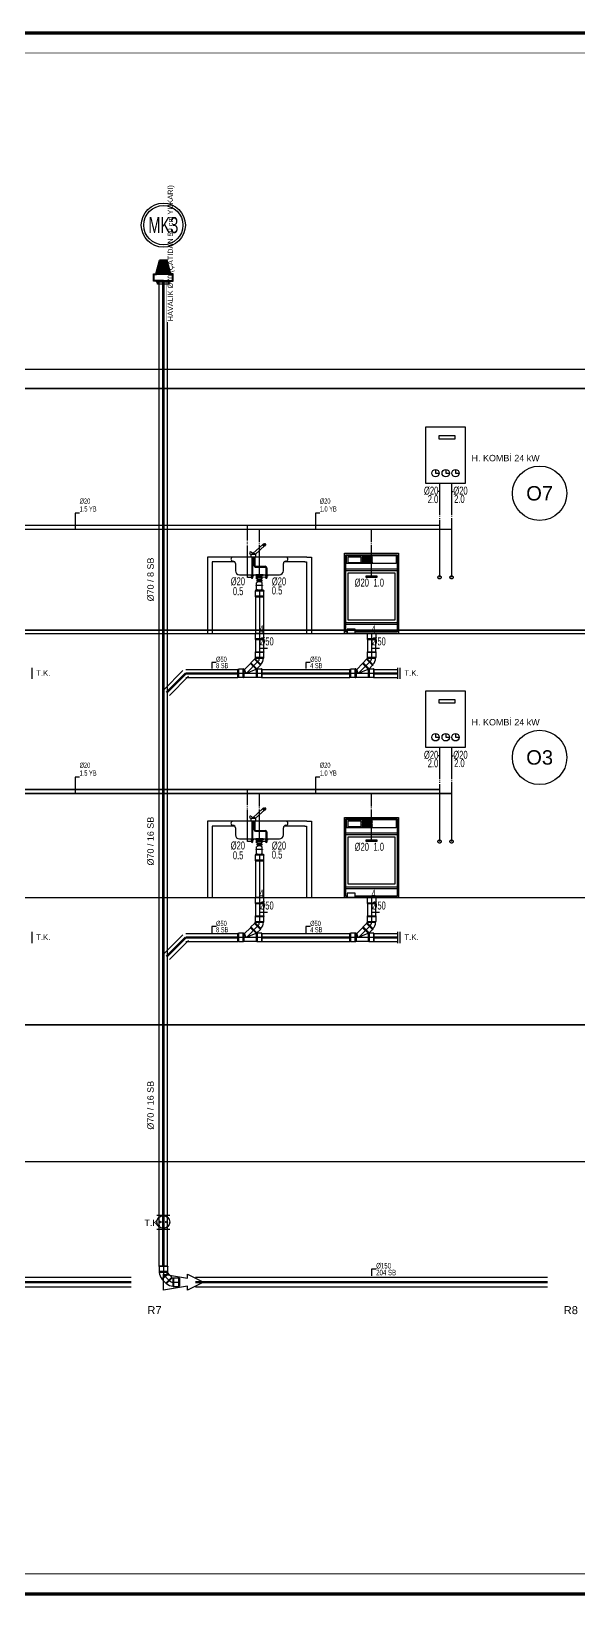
# Model space of a CAD drawing. Header units: centimetres. Extents: x -3952 to 26292, y -15092 to -10712.
# Drawn here: x 22655 to 23339, y -12911 to -10948 of the extents above; entities that cross this region are included whole.
import ezdxf
from ezdxf.enums import TextEntityAlignment as Align

# ---------------------------------------------------------------- set-up
doc = ezdxf.new("R2010")
doc.units = ezdxf.units.CM
for name, pattern in [('BASMA HATTI', [31, 25, -6]), ('PIS', [38, 30, -8]), ('PISSU HATTI', [26, 20, -6]), ('SICAK', [4.6, 4, -0.15, 0.075, -0.15, 0.075, -0.15]), ('SOGUK', [4.375, 4, -0.15, 0.075, -0.15])]:
    doc.linetypes.add(name, pattern=pattern)
for name, color, linetype in [('SCOTT-MTY-CIHAZ', 135, 'CONTINUOUS'), ('SCOTT-MTY-PAFTA', 7, 'CONTINUOUS'), ('SCOTT-MTY-PIS-SU-BORUSU', 6, 'PIS'), ('SCOTT-MTY-PISSU-BORU', 6, 'CONTINUOUS'), ('SCOTT-MTY-PISSU-BORU-TAVANDAN', 6, 'PISSU HATTI'), ('SCOTT-MTY-PISSU-CAP', 211, 'CONTINUOUS'), ('SCOTT-MTY-PISSU-KOLONNO', 211, 'CONTINUOUS'), ('SCOTT-MTY-PVC', 43, 'CONTINUOUS'), ('SCOTT-MTY-ROGAR', 5, 'CONTINUOUS'), ('SCOTT-MTY-SEMA', 8, 'CONTINUOUS'), ('SCOTT-MTY-SICAKSU-BORU', 1, 'BASMA HATTI'), ('SCOTT-MTY-SOGUKSU-BORU', 5, 'CONTINUOUS'), ('SCOTT-MTY-TEFRIS', 15, 'CONTINUOUS'), ('SCOTT-MTY-TEMIZSU-CAP', 101, 'CONTINUOUS'), ('SCOTT-MTY-VANA', 1, 'CONTINUOUS'), ('SCOTT-MTY-YUK-BIRIMI', 7, 'CONTINUOUS')]:
    doc.layers.add(name, color=color, linetype=linetype)
doc.layers.add('SCOTT-ROTAS-PAFTA-SINIRI', color=8, linetype='Continuous', plot=False)
doc.styles.add('ANOTATIVO', font='arial.ttf')
doc.styles.add('CAP', font='wturkce.SHX', dxfattribs={"width": 0.65})
doc.styles.add('MTY_CAP', font='wturkce.SHX', dxfattribs={"width": 0.65, "height": 20})
doc.styles.add('MTYCAPLT', font='arial.ttf', dxfattribs={"width": 0.65, "height": 1})
doc.styles.add('ROTAS', font='arial.ttf')
doc.linetypes.add('PİS SU', pattern='A,6,-0.4,[")",Standard,S=1,R=0,X=-0.1,Y=-0.375],-0.2', length=6.6)

# ---------------------------------------------------------------- blocks, each defined once
blk = doc.blocks.new('ROTAS_PAFTA')
blk.add_lwpolyline([(0, 0), (1, 0), (1, 1), (0, 1)], close=True)
blk = doc.blocks.new('EVIYE1 KOLON')
at = {"layer": 'SCOTT-MTY-PISSU-BORU-TAVANDAN', "linetype": 'PİS SU', "ltscale": 5}
blk.add_line((0, 53.8), (0, 0), dxfattribs=at)
at = {"layer": 'SCOTT-MTY-PVC', "color": 43}
for p, q in [((-5.5, 53.3), (-5.5, 52.7)), ((-5, 53.3), (-5.5, 53.3)), ((-5.3, 52.7), (-5.5, 52.7)), ((5.3, 52.7), (-5.3, 52.7)), ((-5.3, 52.7), (-5.3, 46.5)), ((5.3, 46.5), (-5.3, 46.5)), ((-5.3, 46.5), (-5, 45.3)), ((5, 53.8), (-5, 53.8)), ((-5, 53.8), (-5, 53.3)), ((5, 53.3), (-5, 53.3)), ((5, 45.3), (-5, 45.3)), ((-5, 45.3), (-5, 0)), ((5, 53.8), (5, 53.3)), ((5.5, 53.3), (5, 53.3)), ((5.3, 46.5), (5, 45.3)), ((5, 45.3), (5, 0)), ((5.5, 52.7), (5.3, 52.7)), ((5.3, 52.7), (5.3, 46.5)), ((5.5, 53.3), (5.5, 52.7))]:
    blk.add_line(p, q, dxfattribs=at)
at = {"layer": 'SCOTT-MTY-SICAKSU-BORU', "linetype": 'SICAK', "ltscale": 10}
for p, q in [((-15, 69.9), (-15, 135)), ((-9.1, 69.9), (-15, 69.9))]:
    blk.add_line(p, q, dxfattribs=at)
at = {"layer": 'SCOTT-MTY-SOGUKSU-BORU', "linetype": 'SOGUK', "ltscale": 10}
for p, q in [((0, 70), (0, 130)), ((9.1, 69.9), (0, 70))]:
    blk.add_line(p, q, dxfattribs=at)
at = {"layer": 'SCOTT-MTY-TEFRIS', "color": 4}
for p, q in [((-11.9, 101.4), (-12.1, 101.2)), ((-12, 99.8), (-10.5, 98.5)), ((-8.4, 99.7), (-10.5, 101.5)), ((-4.4, 98.7), (-10.5, 98.7)), ((-10.5, 95.8), (-10.5, 98.7)), ((-9.3, 98.8), (-9.4, 98.7)), ((4.3, 111.2), (-8.4, 99.6)), ((-8.4, 99.6), (-7.4, 99.6)), ((-6.5, 99.6), (-7.4, 99.6)), ((6.6, 109.6), (-5.4, 98.7)), ((-4.4, 95.8), (-4.4, 98.7)), ((4.2, 110), (4.3, 110.8)), ((4.2, 110), (6.2, 110)), ((4.6, 110), (4.6, 109.6)), ((7.8, 110), (4.6, 110)), ((4.6, 109.6), (7.8, 109.6)), ((5.3, 111.7), (6.2, 111.7)), ((7.2, 111.7), (6.2, 111.7)), ((8.2, 110), (6.2, 110)), ((7.8, 109.6), (7.8, 110)), ((8.2, 110), (8.2, 110.8)), ((33.1, 95.2), (-33.1, 95.2)), ((-33.1, 90.2), (-33, 90.2)), ((-30, 87.2), (-30, 78.2)), ((-10.5, 95.8), (-4.4, 95.8)), ((-10, 95.8), (-10, 95.4)), ((-10, 95.4), (-4.8, 95.4)), ((-9.6, 95.4), (-9.6, 72)), ((-8.6, 95.4), (-8.6, 72)), ((-6.8, 95.4), (-6.8, 84.9)), ((-5.8, 95.4), (-5.8, 84.9)), ((-4.8, 95.4), (-4.8, 95.8)), ((-4.8, 83.9), (7.1, 83.9)), ((-4.8, 82.9), (7.1, 82.9)), ((8.1, 81.9), (8.1, 72)), ((9.1, 81.9), (9.1, 72)), ((30, 78.2), (30, 87.2)), ((33.1, 90.2), (33, 90.2)), ((-25, 73.2), (25, 73.2)), ((-10.4, 72), (-10.4, 71.6)), ((-9.1, 72), (-10.4, 72)), ((-10.4, 71.6), (-9.1, 71.6)), ((-9.6, 71.6), (-9.6, 69.9)), ((-9.6, 69.9), (-8.6, 69.9)), ((-9.1, 72), (-7.9, 72)), ((-7.9, 71.6), (-9.1, 71.6)), ((-8.6, 71.6), (-8.6, 69.9)), ((-7.9, 72), (-7.9, 71.6)), ((4.5, 73.2), (-4.5, 73.2)), ((-4.5, 73.2), (-4.5, 72.1)), ((-4.5, 72.1), (0, 72.1)), ((-3.9, 59.8), (-3.9, 60.4)), ((-3.9, 60.4), (3.8, 60.4)), ((3.8, 59.8), (-3.9, 59.8)), ((-3.5, 68.2), (-3.5, 71.2)), ((3.5, 70.1), (-3.5, 70.1)), ((3.5, 69.1), (-3.5, 69.1)), ((-3.5, 60.4), (-3.5, 63.2)), ((-3.5, 55.1), (-3.5, 59.8)), ((-2.7, 65.3), (-2.7, 66.5)), ((-2.7, 66.5), (2.9, 66.5)), ((2.9, 65.9), (-2.7, 65.9)), ((2.9, 65.3), (-2.7, 65.3)), ((-1, 72.1), (-1, 71.8)), ((-1, 67.6), (-1, 66.5)), ((-1, 65.3), (-1, 64.5)), ((4.5, 72.1), (0, 72.1)), ((1, 72.1), (1, 71.8)), ((1, 67.6), (1, 66.5)), ((1, 65.3), (1, 64.5)), ((2.9, 66.5), (2.9, 65.3)), ((3.5, 68.2), (3.5, 71.2)), ((3.5, 60.4), (3.5, 63.2)), ((3.5, 55.1), (3.5, 59.8)), ((3.8, 60.4), (3.8, 59.8)), ((4.5, 73.2), (4.5, 72.1)), ((7.4, 72), (7.4, 71.6)), ((8.6, 72), (7.4, 72)), ((7.4, 71.6), (8.6, 71.6)), ((8.1, 71.6), (8.1, 69.9)), ((9.1, 69.9), (8.1, 69.9)), ((8.6, 72), (9.9, 72)), ((9.9, 71.6), (8.6, 71.6)), ((9.1, 71.6), (9.1, 69.9)), ((9.9, 72), (9.9, 71.6))]:
    blk.add_line(p, q, dxfattribs=at)
at = {"layer": 'SCOTT-MTY-TEFRIS', "color": 2}
for p, q in [((-65, 95.2), (-65, 0)), ((59.1, 95.2), (-65, 95.2)), ((-59, 89.2), (-59, 0)), ((-30.8, 89.2), (-59, 89.2)), ((56.7, 89.2), (30.8, 89.2)), ((56.7, 89.2), (59, 89.2)), ((59, 89.2), (59, 0)), ((59.1, 95.2), (65, 95.2)), ((65, 95.2), (65, 0))]:
    blk.add_line(p, q, dxfattribs=at)
at = {"layer": 'SCOTT-MTY-TEFRIS', "color": 4}
for centre, radius, start, end in [((-11.4, 100.6), 1, 139.5737, 229.5737), ((-11.2, 100.8), 1, 49.5737, 139.5737), ((-8.4, 98.6), 1, 90, 174.0701), ((-6.5, 98.6), 1, 5.9299, 90), ((5.3, 110.7), 1, 90, 174.0701), ((7.2, 110.7), 1, 5.9299, 90), ((-33.1, 92.7), 2.5, 90, 270), ((-33, 87.2), 3, 0, 90), ((-4.8, 84.9), 2, 180, 270), ((-4.8, 84.9), 1, 180, 270), ((7.1, 81.9), 2, 0, 90), ((7.1, 81.9), 1, 0, 90), ((33, 87.2), 3, 90, 180), ((33.1, 92.7), 2.5, 270, 90), ((-25, 78.2), 5, 180, 270), ((-9.1, 69.9), 1, 119.8858, 60.1142), ((-9.1, 70), 0.506, 189.0453, 350.9547), ((0, 62.3), 9.53, 68.5327, 111.4673), ((0, 77), 9.53, 248.5327, 291.4673), ((0, 59.2), 5.35, 49.3706, 130.6294), ((8.6, 69.9), 1, 119.8858, 60.1142), ((8.6, 70), 0.506, 189.0453, 350.9547), ((25, 78.2), 5, 270, 0), ((0, 59.2), 5.35, 229.3706, 310.6294)]:
    blk.add_arc(centre, radius, start, end, dxfattribs=at)
at = {"layer": 'SCOTT-MTY-PISSU-CAP', "lineweight": -3, "ltscale": 100, "style": 'CAP', "width": 0.65}
blk.add_attdef('PSCP', text='', height=10, dxfattribs=at).set_placement((0, -10), align=Align.MIDDLE_LEFT)
at = {"layer": 'SCOTT-MTY-TEMIZSU-CAP', "color": 101, "style": 'CAP', "width": 0.65}
blk.add_attdef('SCCP', text='', height=10, dxfattribs=at).set_placement((-18, 65), align=Align.MIDDLE_RIGHT)
blk.add_attdef('SOCP', text='', height=10, dxfattribs=at).set_placement((15.5, 64.9), align=Align.MIDDLE_LEFT)
at = {"layer": 'SCOTT-MTY-YUK-BIRIMI', "color": 101, "style": 'CAP', "width": 0.65}
blk.add_attdef('SC', text='', height=10, dxfattribs=at).set_placement((-20, 52.7), align=Align.MIDDLE_RIGHT)
blk.add_attdef('SO', text='', height=10, dxfattribs=at).set_placement((15.5, 53.6), align=Align.MIDDLE_LEFT)
at = {"layer": 'SCOTT-MTY-YUK-BIRIMI', "color": 211, "lineweight": -3, "ltscale": 100, "style": 'CAP', "width": 0.65}
blk.add_attdef('PS', text='', height=10, dxfattribs=at).set_placement((0, 5), align=Align.MIDDLE_LEFT)
blk = doc.blocks.new('PVC CATAL SAG')
at = {"layer": 'SCOTT-MTY-PIS-SU-BORUSU', "linetype": 'PİS SU', "ltscale": 5}
for p, q in [((0, 0), (0, -23)), ((-1.8, -35.3), (-16.1, -49.8)), ((0, -23), (0, -31)), ((3, -50), (-27, -50))]:
    blk.add_line(p, q, dxfattribs=at)
blk.add_arc((-6, -31), 6, 315, 0, dxfattribs=at)
at = {"layer": 'SCOTT-MTY-PISSU-CAP', "lineweight": -3, "ltscale": 100}
for p, q in [((0, -15.8), (0, -25.8)), ((10, -18.9), (0, -18.9))]:
    blk.add_line(p, q, dxfattribs=at)
at = {"layer": 'SCOTT-MTY-PVC', "color": 43}
for p, q in [((-5.5, 0), (-5.5, -0.6)), ((5.5, 0), (-5.5, 0)), ((-5.3, -0.6), (-5.5, -0.6)), ((5.3, -0.6), (-5.3, -0.6)), ((-5.3, -0.6), (-5.3, -6.9)), ((5.3, -6.9), (-5.3, -6.9)), ((-5.3, -6.9), (-5, -8)), ((5, -8), (-5, -8)), ((-5, -8), (-5, -22.9)), ((5.3, -6.9), (5, -8)), ((5, -8), (5, -22.9)), ((5.5, -0.6), (5.3, -0.6)), ((5.3, -0.6), (5.3, -6.9)), ((5.5, 0), (5.5, -0.6)), ((-11.2, -37.7), (-18.5, -45)), ((-10.6, -36.7), (-11.2, -37.7)), ((-11.2, -37.7), (-4.1, -44.7)), ((-6.2, -32.3), (-10.6, -36.7)), ((-10.6, -36.7), (-3.1, -44.2)), ((-5.9, -31.7), (-6.3, -32.1)), ((-5.9, -31.7), (-6.3, -32.1)), ((-6.3, -32.1), (-6.2, -32.3)), ((-6.3, -32.1), (-6.2, -32.3)), ((-6.2, -32.3), (1.3, -39.8)), ((-5.9, -31.7), (-5.6, -32)), ((-5.9, -31.7), (-5.6, -32)), ((-5.3, -31.7), (-5.6, -32)), ((-5.6, -32), (1.5, -39.1)), ((-5.5, -23), (-5.5, -23.6)), ((-5.5, -23), (-5, -23)), ((-5.5, -23.6), (-5.3, -23.6)), ((-5.3, -23.6), (5.3, -23.6)), ((-5.3, -23.6), (-5.3, -29.9)), ((-5.3, -29.9), (5.3, -29.9)), ((-5.3, -29.9), (-5, -31)), ((-5.3, -31.7), (1.8, -38.8)), ((-5, -23), (5, -23)), ((-5, -31), (5, -31)), ((1.8, -38.8), (1.5, -39.1)), ((1.5, -39.1), (1.9, -39.5)), ((1.5, -39.1), (1.9, -39.5)), ((5, -23), (5.5, -23)), ((5.3, -29.9), (5, -31)), ((5.3, -23.6), (5.5, -23.6)), ((5.3, -23.6), (5.3, -29.9)), ((5.5, -23), (5.5, -23.6)), ((-25.9, -44.7), (-27, -45)), ((-27, -55), (-27, -45)), ((-25.9, -55.3), (-27, -55)), ((-25.9, -55.3), (-25.9, -44.7)), ((-20.3, -44.7), (-25.9, -44.7)), ((-20.3, -55.3), (-25.9, -55.3)), ((-19.7, -44.5), (-20.3, -44.5)), ((-20.3, -44.7), (-20.3, -44.5)), ((-20.3, -55.3), (-20.3, -44.7)), ((-20.3, -55.5), (-20.3, -55.3)), ((-19.7, -55.5), (-20.3, -55.5)), ((-19.7, -45), (-19.7, -44.5)), ((-19.7, -55), (-19.7, -45)), ((-19.3, -45), (-19.7, -45)), ((-19.7, -55.5), (-19.7, -55)), ((-19.3, -55), (-19.7, -55)), ((-18.5, -45), (-19.3, -45)), ((-19.3, -45), (-19.3, -55)), ((-19.3, -45), (-19.3, -55)), ((-19.3, -55), (-19.3, -45)), ((-19.3, -45), (-19.3, -55)), ((-4, -55), (-19.3, -55)), ((-16.5, -50), (-18.5, -45)), ((-4.4, -45), (-16.5, -50)), ((-4.1, -44.7), (-4.4, -45)), ((-4, -45), (-4.4, -45)), ((-3.1, -44.2), (-4.1, -44.7)), ((-2.9, -44.7), (-4, -45)), ((-4, -45), (-4, -55)), ((-2.9, -55.3), (-4, -55)), ((1.3, -39.8), (-3.1, -44.2)), ((2.4, -44.7), (-2.9, -44.7)), ((-2.9, -44.7), (-2.9, -55.3)), ((2.4, -55.3), (-2.9, -55.3)), ((1.3, -39.8), (1.5, -39.9)), ((1.3, -39.8), (1.5, -39.9)), ((1.9, -39.5), (1.5, -39.9)), ((1.9, -39.5), (1.5, -39.9)), ((3, -44.5), (2.4, -44.5)), ((2.4, -44.5), (2.4, -44.7)), ((2.4, -44.7), (2.4, -55.3)), ((2.4, -55.3), (2.4, -55.5)), ((3, -55.5), (2.4, -55.5)), ((3, -44.5), (3, -45)), ((3, -45), (3, -55)), ((3, -55), (3, -55.5))]:
    blk.add_line(p, q, dxfattribs=at)
for radius in [1, 11]:
    blk.add_arc((-6, -31), radius, 315, 0, dxfattribs=at)
blk = doc.blocks.new('BULASIK MAKINASI1 KOLON')
at = {"layer": 'SCOTT-MTY-SOGUKSU-BORU', "linetype": 'SOGUK', "ltscale": 10}
blk.add_line((0, 70), (0, 130), dxfattribs=at)
at = {"layer": 'SCOTT-MTY-TEFRIS', "color": 4}
for p, q in [((-32, 80.7), (32, 80.7)), ((-32, 78.6), (32, 78.6)), ((-32, 13.5), (32, 13.5)), ((-32, 11.4), (32, 11.4))]:
    blk.add_line(p, q, dxfattribs=at)
for points in [[(-33.8, 100), (33.8, 100), (33.8, 0), (-33.8, 0)], [(-20.3, 5.4), (-30.5, 5.4), (-30.5, 0), (-20.3, 0)]]:
    blk.add_lwpolyline(points, close=True, dxfattribs=at)
blk.add_lwpolyline([(-30.5, 1.8), (-32, 1.8), (-32, 98.2), (32, 98.2), (32, 1.8), (-20.3, 1.8)], dxfattribs=at)
at = {"layer": 'SCOTT-MTY-TEFRIS', "color": 2}
for points in [[(-31.2, 97.3), (31, 97.3), (31, 87.1), (-31.2, 87.1)], [(-29.3, 95.7), (-13.4, 95.7), (-13.4, 88.3), (-29.3, 88.3)], [(-11.6, 95.7), (0.9, 95.7), (0.9, 95.3), (-11.6, 95.3)], [(-11.6, 94.4), (0.9, 94.4), (0.9, 94), (-11.6, 94)], [(-11.6, 93.1), (0.9, 93.1), (0.9, 92.7), (-11.6, 92.7)], [(-11.6, 91.8), (0.9, 91.8), (0.9, 91.4), (-11.6, 91.4)], [(-11.6, 90.5), (0.9, 90.5), (0.9, 90), (-11.6, 90)], [(-11.6, 89.2), (0.9, 89.2), (0.9, 88.7), (-11.6, 88.7)], [(-29, 75.6), (29, 75.6), (29, 16.5), (-29, 16.5)], [(-6.5, 72), (6.5, 72), (6.5, 69.9), (-6.5, 69.9)]]:
    blk.add_lwpolyline(points, close=True, dxfattribs=at)
at = {"layer": 'SCOTT-MTY-PISSU-CAP', "lineweight": -3, "ltscale": 100, "style": 'CAP', "width": 0.65}
blk.add_attdef('PSCP', text='', height=10, dxfattribs=at).set_placement((0, -10), align=Align.MIDDLE_LEFT)
at = {"layer": 'SCOTT-MTY-TEMIZSU-CAP', "color": 101, "style": 'CAP', "width": 0.65}
blk.add_attdef('SOCP', text='', height=10, dxfattribs=at).set_placement((-3.2, 63.4), align=Align.MIDDLE_RIGHT)
at = {"layer": 'SCOTT-MTY-YUK-BIRIMI', "color": 101, "style": 'CAP', "width": 0.65}
blk.add_attdef('SO', text='', height=10, dxfattribs=at).set_placement((2.5, 63.4), align=Align.MIDDLE_LEFT)
at = {"layer": 'SCOTT-MTY-YUK-BIRIMI', "color": 211, "lineweight": -3, "ltscale": 100, "style": 'CAP', "width": 0.65}
blk.add_attdef('PS', text='', height=10, dxfattribs=at).set_placement((0, 5), align=Align.MIDDLE_LEFT)
blk = doc.blocks.new('MTY-PIS SU CAP SB')
at = {"layer": 'SCOTT-MTY-PISSU-CAP'}
for p, q in [((0.83, 1.17), (0, 1.17)), ((0, 1.17), (0, 0))]:
    blk.add_line(p, q, dxfattribs=at)
at = {"layer": 'SCOTT-MTY-PISSU-CAP', "style": 'MTY_CAP', "width": 0.65}
blk.add_attdef('PSCP_001', (0.83, 1.29), '', height=1, dxfattribs=at)
at = {"layer": 'SCOTT-MTY-YUK-BIRIMI', "color": 211, "style": 'MTY_CAP', "width": 0.65}
blk.add_attdef('PS_001', (0.83, 0.07), '', height=1, dxfattribs=at)
blk = doc.blocks.new('KOMBI1 KOLON')
at = {"layer": 'SCOTT-MTY-SICAKSU-BORU', "linetype": 'SICAK', "ltscale": 10}
for p in [(-15, 187.7), (-15, 135)]:
    blk.add_line(p, (-15, 70), dxfattribs=at)
blk.add_circle((-15, 70), 2, dxfattribs=at)
at = {"layer": 'SCOTT-MTY-SOGUKSU-BORU', "linetype": 'SOGUK', "ltscale": 10}
for p in [(0, 187.7), (0, 130)]:
    blk.add_line(p, (0, 70), dxfattribs=at)
blk.add_circle((0, 70), 2, dxfattribs=at)
at = {"layer": 'SCOTT-MTY-TEFRIS'}
for p, q in [((-20, 204.8), (-20, 200.2)), ((-20, 200.2), (-15.3, 200.2)), ((-7.3, 204.8), (-7.3, 200.2)), ((-7.3, 200.2), (-2.6, 200.2)), ((4.9, 204.8), (4.9, 200.2)), ((4.9, 200.2), (9.5, 200.2))]:
    blk.add_line(p, q, dxfattribs=at)
for points in [[(-32.4, 187.7), (17.6, 187.7), (17.6, 257.7), (-32.4, 257.7)], [(-15.5, 247.3), (3.9, 247.3), (3.9, 242.8), (-15.5, 242.8)]]:
    blk.add_lwpolyline(points, close=True, dxfattribs=at)
for centre in [(-20, 200.2), (-7.3, 200.2), (4.9, 200.2)]:
    blk.add_circle(centre, 4.62, dxfattribs=at)
at = {"layer": 'SCOTT-MTY-TEMIZSU-CAP', "color": 101}
for p, q in [((-15, 177.2), (-16.6, 177.2)), ((0, 177.2), (2.2, 177.2))]:
    blk.add_line(p, q, dxfattribs=at)
at = {"layer": 'SCOTT-MTY-TEMIZSU-CAP', "color": 101, "style": 'CAP', "width": 0.65}
blk.add_attdef('SCCP', text='', height=10, dxfattribs=at).set_placement((-16.6, 178.3), align=Align.MIDDLE_RIGHT)
blk.add_attdef('SOCP', text='', height=10, dxfattribs=at).set_placement((2.2, 178.3), align=Align.MIDDLE_LEFT)
at = {"layer": 'SCOTT-MTY-YUK-BIRIMI', "color": 101, "style": 'CAP', "width": 0.65}
blk.add_attdef('SC', text='', height=10, dxfattribs=at).set_placement((-16.6, 167.7), align=Align.MIDDLE_RIGHT)
blk.add_attdef('SO', text='', height=10, dxfattribs=at).set_placement((3.2, 167.9), align=Align.MIDDLE_LEFT)
blk = doc.blocks.new('MTY-TEMIZ SU CAP MB')
at = {"layer": 'SCOTT-MTY-TEMIZSU-CAP'}
for p, q in [((0.83, 3.1), (0, 3.1)), ((0, 3.1), (0, 0))]:
    blk.add_line(p, q, dxfattribs=at)
at = {"layer": 'SCOTT-MTY-TEMIZSU-CAP', "style": 'MTY_CAP', "width": 0.65}
for tag, p in [('SOCP_001', (0.83, 4.92)), ('SCCP_001', (0.83, 1.92))]:
    blk.add_attdef(tag, p, '', height=1, dxfattribs=at)
at = {"layer": 'SCOTT-MTY-YUK-BIRIMI', "color": 101, "style": 'MTY_CAP', "width": 0.65}
for tag, p in [('SO_001', (0.83, 3.42)), ('SC_001', (0.83, 0.42))]:
    blk.add_attdef(tag, p, '', height=1, dxfattribs=at)
blk = doc.blocks.new('MTY-KOLON HAVALIK SAPKASI')
at = {"layer": 'SCOTT-MTY-PVC'}
h = blk.add_hatch(color=43, dxfattribs=at)
h.paths.add_polyline_path([(0, 15.9), (-2.6, 15.9), (-5.4, 5.2), (-4.4, 5.2), (-2.7, 11.8), (-3.6, 5.2), (-3, 5.2), (-2.2, 9.3), (-2.1, 5.2), (-1.3, 7.7), (-1.2, 5.2), (0, 5.2)])
h.paths.add_polyline_path([(2.6, 15.9), (0, 15.9), (0, 5.2), (1.2, 5.2), (1.3, 7.7), (2.1, 5.2), (2.2, 9.3), (3, 5.2), (3.6, 5.2), (2.7, 11.8), (4.4, 5.2), (5.4, 5.2)])
at = {"layer": 'SCOTT-MTY-PISSU-BORU-TAVANDAN', "linetype": 'PİS SU', "ltscale": 5}
for p, q in [((-5.8, 5.6), (-2.9, 16.4)), ((2.9, 16.4), (-2.9, 16.4)), ((5.8, 5.6), (2.9, 16.4)), ((-7.7, 5.6), (-5.8, 5.6)), ((-7.7, 0), (-7.7, 5.6)), ((-4.5, 0), (-7.7, 0)), ((-4.5, -2.3), (-4.5, 0)), ((4.5, -2.3), (4.5, 0)), ((4.5, 0), (7.7, 0)), ((7.7, 5.6), (5.8, 5.6)), ((7.7, 0), (7.7, 5.6)), ((4.5, -2.3), (-4.5, -2.3))]:
    blk.add_line(p, q, dxfattribs=at)
at = {"layer": 'SCOTT-MTY-PVC', "color": 43}
for p, q in [((-5.8, 5.6), (-2.9, 16.4)), ((-5.4, 5.2), (-2.6, 15.9)), ((2.9, 16.4), (-2.9, 16.4)), ((2.6, 15.9), (-2.6, 15.9)), ((5.4, 5.2), (2.6, 15.9)), ((5.8, 5.6), (2.9, 16.4)), ((-7.7, 5.6), (-5.8, 5.6)), ((-7.7, 0), (-7.7, 5.6)), ((-5.4, 0), (-7.7, 0)), ((-7.2, 0.5), (-7.2, 5.2)), ((-7.2, 5.2), (-5.4, 5.2)), ((0, 0.5), (-7.2, 0.5)), ((-5.5, 0), (-5.5, -0.6)), ((-5.5, 0), (-5, 0)), ((5.4, 5.2), (-5.4, 5.2)), ((5.4, 0), (-5.4, 0)), ((-5, 0), (5, 0)), ((-4.5, -2.3), (-4.5, 0)), ((-4.4, 5.2), (-2.7, 11.8)), ((-4, -2.3), (-4, 0)), ((-2.7, 11.8), (-3.6, 5.2)), ((-3, 5.2), (-2.2, 9.3)), ((-2.2, 9.3), (-2.1, 5.2)), ((-2.1, 5.2), (-1.3, 7.7)), ((-1.3, 7.7), (-1.2, 5.2)), ((0, 0.5), (7.2, 0.5)), ((1.3, 7.7), (1.2, 5.2)), ((2.1, 5.2), (1.3, 7.7)), ((2.2, 9.3), (2.1, 5.2)), ((3, 5.2), (2.2, 9.3)), ((4.4, 5.2), (2.7, 11.8)), ((2.7, 11.8), (3.6, 5.2)), ((4, -2.3), (4, 0)), ((4.5, -2.3), (4.5, 0)), ((5, 0), (5.5, 0)), ((7.2, 5.2), (5.4, 5.2)), ((5.4, 0), (7.7, 0)), ((5.5, 0), (5.5, -0.6)), ((7.7, 5.6), (5.8, 5.6)), ((7.2, 0.5), (7.2, 5.2)), ((7.7, 0), (7.7, 5.6)), ((-5.5, -0.6), (-5.3, -0.6)), ((-5.3, -0.6), (5.3, -0.6)), ((4.5, -2.3), (-4.5, -2.3)), ((5.3, -0.6), (5.5, -0.6))]:
    blk.add_line(p, q, dxfattribs=at)
blk = doc.blocks.new('MTY-PIS SU KOLON NO')
at = {"layer": 'SCOTT-MTY-PISSU-KOLONNO', "linetype": 'Continuous', "ltscale": 100}
blk.add_circle((0, 0), 27.5, dxfattribs=at)
at = {"layer": 'SCOTT-MTY-PISSU-KOLONNO', "color": 7, "linetype": 'Continuous', "ltscale": 100}
blk.add_circle((0, 0), 24.5, dxfattribs=at)
at = {"style": 'ANOTATIVO', "width": 0.65}
blk.add_attdef('K', text='', height=20, dxfattribs=at).set_placement((0, 0), align=Align.MIDDLE_CENTER)
blk = doc.blocks.new('MTY-TEMIZLEME KAPAGI KOLON')
at = {"layer": 'SCOTT-MTY-VANA', "color": 1, "ltscale": 75}
for p, q in [((-10, 11), (10, 11)), ((-10, -11), (10, -11))]:
    blk.add_line(p, q, dxfattribs=at)
for centre, radius in [((0, 0), 10), ((-5, 0), 1.25), ((5, 0), 1.25)]:
    blk.add_circle(centre, radius, dxfattribs=at)
at = {"layer": 'SCOTT-MTY-VANA', "color": 1, "ltscale": 75, "style": 'MTYCAPLT'}
blk.add_attdef('TK', (-29.6, -6), '', height=10, dxfattribs=at)
blk = doc.blocks.new('PVC DIRSEK')
at = {"layer": 'SCOTT-MTY-PISSU-BORU', "linetype": 'PİS SU', "ltscale": 5}
for p, q in [((0, 0), (0, -8)), ((2, -12.6), (7.6, -18.2)), ((11.9, -20), (20.3, -20))]:
    blk.add_line(p, q, dxfattribs=at)
for centre, start, end in [((6, -8), 180, 225), ((11.9, -14), 225, 270)]:
    blk.add_arc(centre, 6, start, end, dxfattribs=at)
at = {"layer": 'SCOTT-MTY-PVC', "color": 43}
for p, q in [((-5.5, 0), (-5.5, -0.6)), ((5.5, 0), (-5.5, 0)), ((5.5, -0.6), (-5.5, -0.6)), ((-5.3, -0.6), (-5.3, -6.9)), ((5.3, -6.9), (-5.3, -6.9)), ((-5.3, -6.9), (-5, -8)), ((5, -8), (-5, -8)), ((-1.5, -16.1), (-1.9, -16.5)), ((-1.6, -16.1), (-1.9, -16.5)), ((-1.9, -16.5), (-1.5, -16.9)), ((-1.9, -16.5), (-1.5, -16.9)), ((5.3, -8.7), (-1.8, -15.8)), ((-1.8, -15.8), (-1.5, -16.1)), ((5.6, -9), (-1.6, -16.1)), ((-1.3, -16.7), (-1.5, -16.9)), ((-1.3, -16.7), (-1.5, -16.9)), ((6.3, -9.1), (-1.3, -16.7)), ((6.2, -9.2), (-1.3, -16.7)), ((-1.3, -16.7), (3.1, -21.2)), ((10.6, -13.7), (3.1, -21.2)), ((11.2, -14.7), (4.1, -21.7)), ((5.3, -6.9), (5, -8)), ((5.3, -0.6), (5.3, -6.9)), ((5.3, -8.7), (5.6, -9)), ((5.5, 0), (5.5, -0.6)), ((5.9, -8.7), (5.5, -9)), ((5.9, -8.7), (5.6, -9)), ((5.9, -8.7), (6.3, -9.1)), ((5.9, -8.7), (6.3, -9.1)), ((6.3, -9.1), (6.2, -9.2)), ((6.2, -9.2), (10.6, -13.7)), ((10.6, -13.7), (11.2, -14.7)), ((11.9, -15), (11.9, -25)), ((11.9, -15), (12.3, -15)), ((12.3, -14.5), (12.3, -15)), ((12.3, -14.5), (12.9, -14.5)), ((12.3, -15), (12.3, -25)), ((12.9, -14.5), (12.9, -14.7)), ((12.9, -14.7), (12.9, -25.3)), ((12.9, -14.7), (19.1, -14.7)), ((19.1, -14.7), (20.3, -15.1)), ((19.1, -14.7), (19.1, -25.3)), ((20.3, -15.1), (20.3, -25)), ((3.1, -21.2), (4.1, -21.7)), ((11.9, -25), (12.3, -25)), ((12.3, -25), (12.3, -25.5)), ((12.3, -25.5), (12.9, -25.5)), ((12.9, -25.3), (19.1, -25.3)), ((12.9, -25.3), (12.9, -25.5)), ((19.1, -25.3), (20.3, -25))]:
    blk.add_line(p, q, dxfattribs=at)
for centre, radius, start, end in [((6, -8), 11, 180, 225), ((6, -8), 1, 180, 225), ((11.9, -14), 1, 225, 270), ((11.9, -14), 11, 225, 270)]:
    blk.add_arc(centre, radius, start, end, dxfattribs=at)
blk = doc.blocks.new('PVC ROGAR')
at = {"layer": 'SCOTT-MTY-ROGAR', "color": 2, "lineweight": -3, "ltscale": 0.5}
for p, q in [((0, -10), (0, 10)), ((0, 10), (30, 5)), ((30, 5), (30, 10)), ((30, 10), (50, 0)), ((30, -5), (0, -10)), ((50, 0), (30, -10)), ((30, -10), (30, -5))]:
    blk.add_line(p, q, dxfattribs=at)
at = {"layer": 'SCOTT-MTY-ROGAR', "lineweight": -3, "style": 'MTYCAPLT'}
blk.add_attdef('R', text='', height=20, dxfattribs=at).set_placement((55, 0), align=Align.MIDDLE_LEFT)

msp = doc.modelspace()

# ---------------------------------------------------------------- linework, layer by layer
at = {"layer": 'SCOTT-MTY-PAFTA'}
for points, const_width in [([(19000, -12900), (24680, -12900), (24680, -10950), (19000, -10950)], 4), ([(19025, -12875), (24655, -12875), (24655, -10975), (19025, -10975)], 1), ([(19000, -15050), (24520, -15050), (24520, -12900), (19000, -12900)], 4)]:
    msp.add_lwpolyline(points, close=True, dxfattribs=dict(at, const_width=const_width))
at = {"layer": 'SCOTT-MTY-PIS-SU-BORUSU', "const_width": 3}
for points in [[(22820, -12490.5), (22820, -11260)], [(22848, -11750), (22824, -11774)], [(22848, -11750), (22913, -11750)], [(22943, -11750), (23053, -11750)], [(23083, -11750), (23113, -11750)], [(22848, -12080), (22824, -12104)], [(22848, -12080), (22913, -12080)], [(22943, -12080), (23053, -12080)], [(23083, -12080), (23113, -12080)], [(22340, -12510.5), (22780, -12510.5)], [(22860, -12510.5), (23300, -12510.5)]]:
    msp.add_lwpolyline(points, dxfattribs=at)
at = {"layer": 'SCOTT-MTY-PISSU-KOLONNO'}
for centre in [(23290, -11525), (23290, -11855)]:
    msp.add_circle(centre, 34, dxfattribs=at)
at = {"layer": 'SCOTT-MTY-PVC'}
for p, q in [((22815, -12490.5), (22815, -11260)), ((22825, -12490.5), (22825, -11260)), ((22656, -11757), (22656, -11743)), ((22844.5, -11746.5), (22820.5, -11770.5)), ((22851.5, -11753.5), (22827.5, -11777.5)), ((22848, -11745), (22913, -11745)), ((22848, -11755), (22913, -11755)), ((22943, -11745), (23053, -11745)), ((22943, -11755), (23053, -11755)), ((23083, -11745), (23113, -11745)), ((23083, -11755), (23113, -11755)), ((23113, -11757), (23113, -11743)), ((23116, -11757), (23116, -11743)), ((22656, -12087), (22656, -12073)), ((22844.5, -12076.5), (22820.5, -12100.5)), ((22851.5, -12083.5), (22827.5, -12107.5)), ((22848, -12075), (22913, -12075)), ((22848, -12085), (22913, -12085)), ((22943, -12075), (23053, -12075)), ((22943, -12085), (23053, -12085)), ((23083, -12075), (23113, -12075)), ((23083, -12085), (23113, -12085)), ((23113, -12087), (23113, -12073)), ((23116, -12087), (23116, -12073)), ((22340, -12504.5), (22780, -12504.5)), ((22340, -12516.5), (22780, -12516.5)), ((22860, -12504.5), (23300, -12504.5)), ((22860, -12516.5), (23300, -12516.5))]:
    msp.add_line(p, q, dxfattribs=at)
at = {"layer": 'SCOTT-MTY-SEMA'}
for points in [[(19040, -11370), (24590, -11370)], [(19040, -11700), (24590, -11700)], [(19040, -12030), (24590, -12030)], [(19040, -12360), (24590, -12360)]]:
    msp.add_lwpolyline(points, dxfattribs=at)
at = {"layer": 'SCOTT-MTY-SICAKSU-BORU', "const_width": 2}
for points in [[(23165, -11565), (22325, -11565)], [(23165, -11895), (22325, -11895)]]:
    msp.add_lwpolyline(points, dxfattribs=at)
at = {"layer": 'SCOTT-MTY-SOGUKSU-BORU', "const_width": 2}
for points in [[(19340, -12255), (19340, -11394), (23428, -11394), (23428, -11570), (23490, -11570)], [(22220, -11570), (23180, -11570)], [(19500, -12255), (19500, -11696), (23452, -11696), (23452, -11900), (23490, -11900)], [(22220, -11900), (23180, -11900)], [(19580, -12255), (19580, -12189), (23464, -12189), (23464, -12230), (23490, -12230)]]:
    msp.add_lwpolyline(points, dxfattribs=at)

# ---------------------------------------------------------------- block references
at = {"layer": 'SCOTT-MTY-TEFRIS'}
for name, p, values in [('KOMBI1 KOLON', (23180, -11700), {'SO': '2.0', 'SOCP': 'Ø20', 'SC': '2.0', 'SCCP': 'Ø20'}), ('EVIYE1 KOLON', (22940, -11700), {'SO': '0.5', 'SOCP': 'Ø20', 'SC': '0.5', 'SCCP': 'Ø20', 'PSCP': 'Ø50', 'PS': '4'}), ('BULASIK MAKINASI1 KOLON', (23080, -11700), {'SO': '1.0', 'SOCP': 'Ø20', 'PSCP': 'Ø50', 'PS': '4'}), ('KOMBI1 KOLON', (23180, -12030), {'SO': '2.0', 'SOCP': 'Ø20', 'SC': '2.0', 'SCCP': 'Ø20'}), ('EVIYE1 KOLON', (22940, -12030), {'SO': '0.5', 'SOCP': 'Ø20', 'SC': '0.5', 'SCCP': 'Ø20', 'PSCP': 'Ø50', 'PS': '4'}), ('BULASIK MAKINASI1 KOLON', (23080, -12030), {'SO': '1.0', 'SOCP': 'Ø20', 'PSCP': 'Ø50', 'PS': '4'})]:
    msp.add_blockref(name, p, dxfattribs=at).add_auto_attribs(values)
ref = msp.add_blockref('MTY-TEMIZ SU CAP MB', (22710, -11570), dxfattribs=dict(at, xscale=6.5, yscale=6.5))
ref.add_attrib('SO_001', '1.5 YB', (22715.4, -11547.8), dxfattribs={"layer": 'SCOTT-MTY-YUK-BIRIMI', "color": 101, "height": 6.5, "style": 'MTY_CAP', "width": 0.65})
ref.add_attrib('SOCP_001', 'Ø20', (22715.4, -11538), dxfattribs={"layer": 'SCOTT-MTY-TEMIZSU-CAP', "height": 6.5, "style": 'MTY_CAP', "width": 0.65})
ref = msp.add_blockref('MTY-TEMIZ SU CAP MB', (23010, -11570), dxfattribs=dict(at, xscale=6.5, yscale=6.5))
ref.add_attrib('SO_001', '1.0 YB', (23015.4, -11547.8), dxfattribs={"layer": 'SCOTT-MTY-YUK-BIRIMI', "color": 101, "height": 6.5, "style": 'MTY_CAP', "width": 0.65})
ref.add_attrib('SOCP_001', 'Ø20', (23015.4, -11538), dxfattribs={"layer": 'SCOTT-MTY-TEMIZSU-CAP', "height": 6.5, "style": 'MTY_CAP', "width": 0.65})
for name, p in [('PVC CATAL SAG', (22940, -11700)), ('PVC CATAL SAG', (23080, -11700)), ('PVC CATAL SAG', (22940, -12030)), ('PVC CATAL SAG', (23080, -12030)), ('PVC DIRSEK', (22820, -12490.5)), ('PVC ROGAR', (22820, -12510.5))]:
    msp.add_blockref(name, p, dxfattribs=at)
for name, p, xscale, yscale, values in [('MTY-PIS SU CAP SB', (22880.5, -11744), 6.5, 6.5, {'PSCP_001': 'Ø50', 'PS_001': '8 SB'}), ('MTY-PIS SU CAP SB', (22998, -11744), 6.5, 6.5, {'PSCP_001': 'Ø50', 'PS_001': '4 SB'}), ('MTY-PIS SU CAP SB', (22880.5, -12074), 6.5, 6.5, {'PSCP_001': 'Ø50', 'PS_001': '8 SB'}), ('MTY-PIS SU CAP SB', (22998, -12074), 6.5, 6.5, {'PSCP_001': 'Ø50', 'PS_001': '4 SB'}), ('MTY-TEMIZLEME KAPAGI KOLON', (22820, -12435.5), 0.8, 0.8, {'TK': 'T.K.'}), ('MTY-PIS SU CAP SB', (23080, -12502.5), 7, 7, {'PSCP_001': 'Ø150', 'PS_001': '204 SB'})]:
    msp.add_blockref(name, p, dxfattribs=dict(at, xscale=xscale, yscale=yscale)).add_auto_attribs(values)
ref = msp.add_blockref('MTY-TEMIZ SU CAP MB', (22710, -11900), dxfattribs=dict(at, xscale=6.5, yscale=6.5))
ref.add_attrib('SO_001', '1.5 YB', (22715.4, -11877.8), dxfattribs={"layer": 'SCOTT-MTY-YUK-BIRIMI', "color": 101, "height": 6.5, "style": 'MTY_CAP', "width": 0.65})
ref.add_attrib('SOCP_001', 'Ø20', (22715.4, -11868), dxfattribs={"layer": 'SCOTT-MTY-TEMIZSU-CAP', "height": 6.5, "style": 'MTY_CAP', "width": 0.65})
ref = msp.add_blockref('MTY-TEMIZ SU CAP MB', (23010, -11900), dxfattribs=dict(at, xscale=6.5, yscale=6.5))
ref.add_attrib('SO_001', '1.0 YB', (23015.4, -11877.8), dxfattribs={"layer": 'SCOTT-MTY-YUK-BIRIMI', "color": 101, "height": 6.5, "style": 'MTY_CAP', "width": 0.65})
ref.add_attrib('SOCP_001', 'Ø20', (23015.4, -11868), dxfattribs={"layer": 'SCOTT-MTY-TEMIZSU-CAP', "height": 6.5, "style": 'MTY_CAP', "width": 0.65})
at = {"layer": 'SCOTT-ROTAS-PAFTA-SINIRI'}
for p, xscale, yscale in [((19000, -12900), 5680, 1950), ((19000, -15050), 5520, 2150)]:
    msp.add_blockref('ROTAS_PAFTA', p, dxfattribs=dict(at, xscale=xscale, yscale=yscale))

# ---------------------------------------------------------------- texts
at = {"layer": 'SCOTT-MTY-CIHAZ', "style": 'ROTAS'}
for p in [(23205, -11485), (23205, -11815)]:
    msp.add_text('H. KOMBİ 24 kW', height=8, dxfattribs=at).set_placement(p)
at = {"layer": 'SCOTT-MTY-PISSU-CAP', "style": 'ROTAS'}
for s, p in [('Ø70 / 8 SB', (22808, -11660)), ('Ø70 / 16 SB', (22808, -11990)), ('Ø70 / 16 SB', (22808, -12320))]:
    msp.add_text(s, height=8, rotation=90, dxfattribs=at).set_placement(p)
for p in [(22661, -11753), (23121, -11753), (22661, -12083), (23121, -12083)]:
    msp.add_text('T.K.', height=7, dxfattribs=at).set_placement(p)
at = {"layer": 'SCOTT-MTY-PISSU-KOLONNO', "style": 'ROTAS'}
for s, p in [('O7', (23290, -11525)), ('O3', (23290, -11855))]:
    msp.add_text(s, height=18, dxfattribs=at).set_placement(p, align=Align.MIDDLE_CENTER)
at = {"layer": 'SCOTT-MTY-ROGAR', "style": 'ROTAS'}
for s, p in [('R7', (22800, -12550.5)), ('R8', (23320, -12550.5))]:
    msp.add_text(s, height=10, dxfattribs=at).set_placement(p)

# ---------------------------------------------------------------- next in the draw order: wipeouts: each hides what was drawn before it
msp.add_wipeout([(22833, -11172), (22833, -11311), (22824.5, -11311), (22824.5, -11172)])

# ---------------------------------------------------------------- next in the draw order: block references
at = {"layer": 'SCOTT-MTY-PISSU-KOLONNO'}
ref = msp.add_blockref('MTY-PIS SU KOLON NO', (22820, -11190), dxfattribs=at)
ref.add_attrib('K', 'MK3', dxfattribs={"height": 20, "style": 'ANOTATIVO', "width": 0.65}).set_placement((22820, -11190), align=Align.MIDDLE_CENTER)
at = {"layer": 'SCOTT-MTY-TEFRIS', "xscale": 1.6, "yscale": 1.6}
msp.add_blockref('MTY-KOLON HAVALIK SAPKASI', (22820, -11260), dxfattribs=at)

# ---------------------------------------------------------------- next in the draw order: texts
at = {"layer": 'SCOTT-MTY-PISSU-CAP', "style": 'ROTAS'}
msp.add_text('HAVALIK Ø70 (ÇATIDAN 50 cm YUKARI)', height=6.5, rotation=90, dxfattribs=at).set_placement((22832, -11310))

doc.saveas('drawing.dxf')
